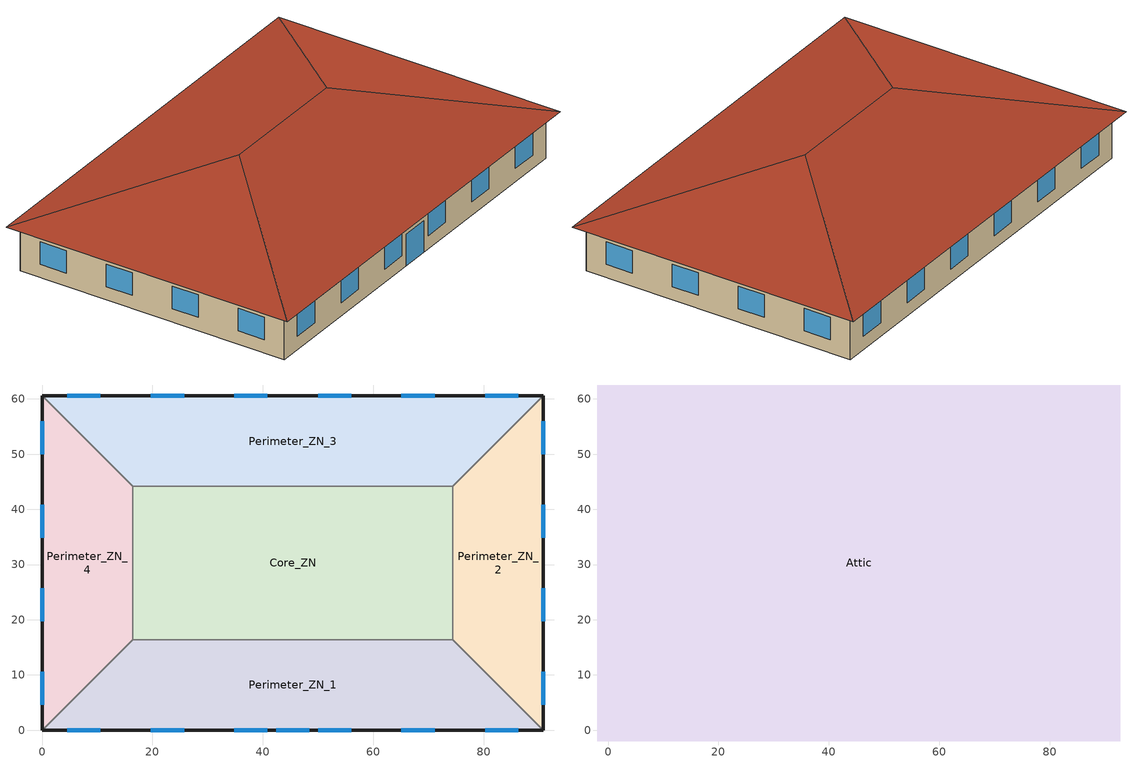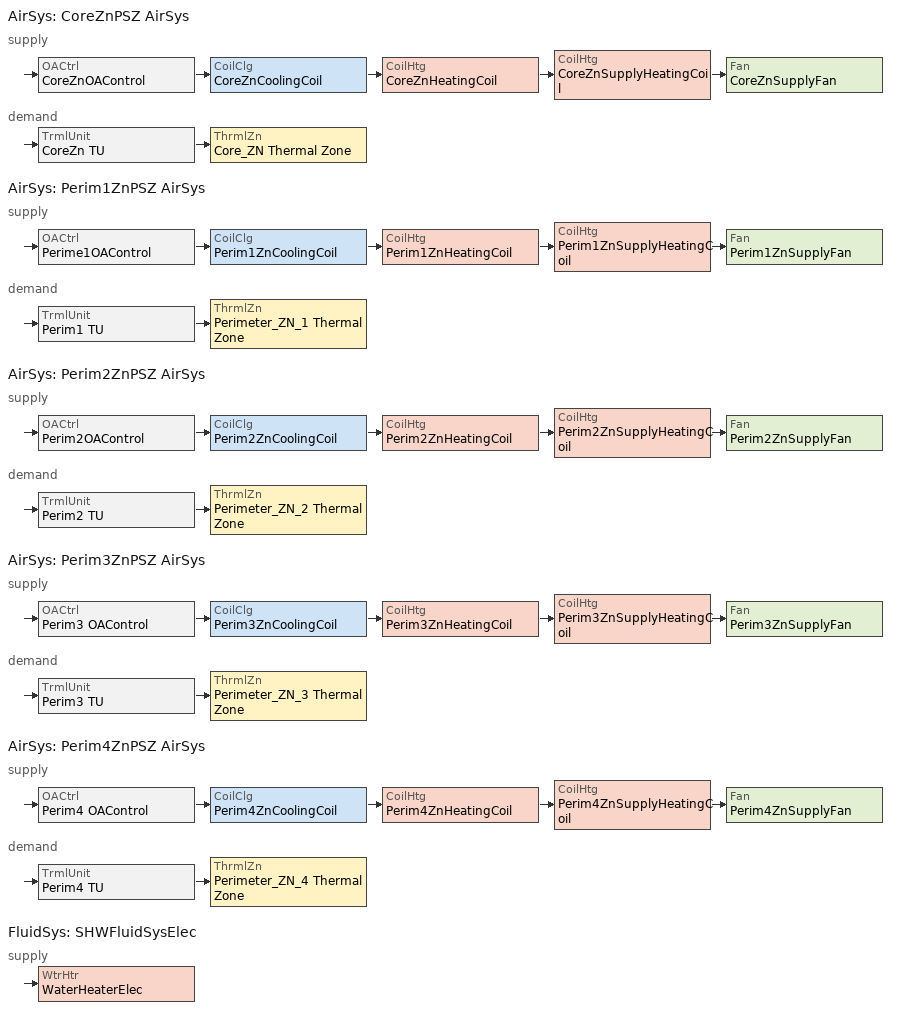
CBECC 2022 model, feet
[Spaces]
Perimeter_ZN_1
 floor ground (Base_CZ12-SlabOnOrBelowGradeF073): 74.44,16.4 90.85,0 0,0 16.4,16.4 z0
 wall outside (Base_CZ12-NonresMetalFrameWallU055): 0,0 90.85,0 z0:10.01
 wall to Perimeter_ZN_2 (NACM_Interior Wall): 90.85,0 74.44,16.4 z0:10.01
 wall to Core_ZN (NACM_Interior Wall): 74.44,16.4 16.4,16.4 z0:10.01
 wall to Perimeter_ZN_4 (NACM_Interior Wall): 16.4,16.4 0,0 z0:10.01
 window (Base_AllCZ_FixedWindowU34): 4.56,0 10.56,0 / 65.12,0 71.13,0 / 50,0 56,0 / 80.28,0 86.29,0 / 19.72,0 25.72,0 / 34.84,0 40.85,0 z2.95:7.95
 window (Glazed Door): 42.42,0 48.43,0 z0:7
Perimeter_ZN_2
 floor ground (Base_CZ12-SlabOnOrBelowGradeF073): 90.85,60.56 90.85,0 74.44,16.4 74.44,44.16 z0
 wall outside (Base_CZ12-NonresMetalFrameWallU055): 90.85,0 90.85,60.56 z0:10.01
 wall to Perimeter_ZN_3 (NACM_Interior Wall): 90.85,60.56 74.44,44.16 z0:10.01
 wall to Core_ZN (NACM_Interior Wall): 74.44,44.16 74.44,16.4 z0:10.01
 window (Base_AllCZ_FixedWindowU34): 90.85,34.84 90.85,40.85 / 90.85,50 90.85,56 / 90.85,19.72 90.85,25.72 / 90.85,4.56 90.85,10.56 z2.95:7.95
Core_ZN
 floor ground (Base_CZ12-SlabOnOrBelowGradeF073): 74.44,44.16 74.44,16.4 16.4,16.4 16.4,44.16 z0
 wall to Perimeter_ZN_3 (NACM_Interior Wall): 74.44,44.16 16.4,44.16 z0:10.01
 wall to Perimeter_ZN_4 (NACM_Interior Wall): 16.4,44.16 16.4,16.4 z0:10.01
Perimeter_ZN_3
 floor ground (Base_CZ12-SlabOnOrBelowGradeF073): 90.85,60.56 74.44,44.16 16.4,44.16 0,60.56 z0
 wall outside (Base_CZ12-NonresMetalFrameWallU055): 90.85,60.56 0,60.56 z0:10.01
 wall to Perimeter_ZN_4 (NACM_Interior Wall): 0,60.56 16.4,44.16 z0:10.01
 window (Base_AllCZ_FixedWindowU34): 25.72,60.56 19.72,60.56 / 71.13,60.56 65.12,60.56 / 86.29,60.56 80.28,60.56 / 10.56,60.56 4.56,60.56 / 56,60.56 50,60.56 / 40.85,60.56 34.84,60.56 z2.95:7.95
Perimeter_ZN_4
 floor ground (Base_CZ12-SlabOnOrBelowGradeF073): 0,60.56 16.4,44.16 16.4,16.4 0,0 z0
 wall outside (Base_CZ12-NonresMetalFrameWallU055): 0,60.56 0,0 z0:10.01
 window (Base_AllCZ_FixedWindowU34): 0,56 0,50 / 0,40.85 0,34.84 / 0,10.56 0,4.56 / 0,25.72 0,19.72 z2.95:7.95
Attic
 floor outside (Base_CZ12-NonresOtherFloorU071): 92.81,62.53 90.85,60.56 0,60.56 -1.97,62.53 z10.01; 92.81,62.53 92.81,-1.97 90.85,0 90.85,60.56 z10.01; -1.97,62.53 0,60.56 0,0 -1.97,-1.97 z10.01; 90.85,0 92.81,-1.97 -1.97,-1.97 0,0 z10.01
 floor to Core_ZN (NACM_Drop Ceiling): 74.44,44.16 74.44,16.4 16.4,16.4 16.4,44.16 z10.01
 floor to Perimeter_ZN_2 (NACM_Drop Ceiling): 90.85,60.56 90.85,0 74.44,16.4 74.44,44.16 z10.01
 floor to Perimeter_ZN_4 (NACM_Drop Ceiling): 0,60.56 16.4,44.16 16.4,16.4 0,0 z10.01
 floor to Perimeter_ZN_1 (NACM_Drop Ceiling): 74.44,16.4 90.85,0 0,0 16.4,16.4 z10.01
 floor to Perimeter_ZN_3 (NACM_Drop Ceiling): 90.85,60.56 74.44,44.16 16.4,44.16 0,60.56 z10.01
 roof outside (Base_CZ12-SteepNonresWoodFramingAndOtherRoofU034): 60.56,30.28,20.77 92.81,62.53,10.01 -1.97,62.53,10.01 30.28,30.28,20.77; 30.28,30.28,20.77 -1.97,62.53,10.01 -1.97,-1.97,10.01; 60.56,30.28,20.77 92.81,-1.97,10.01 92.81,62.53,10.01; 30.28,30.28,20.77 -1.97,-1.97,10.01 92.81,-1.97,10.01 60.56,30.28,20.77
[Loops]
AirSys 'CoreZnPSZ AirSys'
 supply: OACtrl 'CoreZnOAControl' > CoilClg 'CoreZnCoolingCoil' > CoilHtg 'CoreZnHeatingCoil' > CoilHtg 'CoreZnSupplyHeatingCoil' > Fan 'CoreZnSupplyFan'
 demand: TrmlUnit 'CoreZn TU' > ThrmlZn 'Core_ZN Thermal Zone'
AirSys 'Perim1ZnPSZ AirSys'
 supply: OACtrl 'Perime1OAControl' > CoilClg 'Perim1ZnCoolingCoil' > CoilHtg 'Perim1ZnHeatingCoil' > CoilHtg 'Perim1ZnSupplyHeatingCoil' > Fan 'Perim1ZnSupplyFan'
 demand: TrmlUnit 'Perim1 TU' > ThrmlZn 'Perimeter_ZN_1 Thermal Zone'
AirSys 'Perim2ZnPSZ AirSys'
 supply: OACtrl 'Perim2OAControl' > CoilClg 'Perim2ZnCoolingCoil' > CoilHtg 'Perim2ZnHeatingCoil' > CoilHtg 'Perim2ZnSupplyHeatingCoil' > Fan 'Perim2ZnSupplyFan'
 demand: TrmlUnit 'Perim2 TU' > ThrmlZn 'Perimeter_ZN_2 Thermal Zone'
AirSys 'Perim3ZnPSZ AirSys'
 supply: OACtrl 'Perim3 OAControl' > CoilClg 'Perim3ZnCoolingCoil' > CoilHtg 'Perim3ZnHeatingCoil' > CoilHtg 'Perim3ZnSupplyHeatingCoil' > Fan 'Perim3ZnSupplyFan'
 demand: TrmlUnit 'Perim3 TU' > ThrmlZn 'Perimeter_ZN_3 Thermal Zone'
AirSys 'Perim4ZnPSZ AirSys'
 supply: OACtrl 'Perim4 OAControl' > CoilClg 'Perim4ZnCoolingCoil' > CoilHtg 'Perim4ZnHeatingCoil' > CoilHtg 'Perim4ZnSupplyHeatingCoil' > Fan 'Perim4ZnSupplyFan'
 demand: TrmlUnit 'Perim4 TU' > ThrmlZn 'Perimeter_ZN_4 Thermal Zone'
FluidSys 'SHWFluidSysElec'
 supply: WtrHtr 'WaterHeaterElec'
[Proj]
OffSml-PRMProto-CECStd22: CliZn=ClimateZone1; ZipCode=95519; WeatherStation=CALIFORNIA REDWOOD COAST; AirBarrier=Air barrier - not verified
[Bldg]
Small Office: FuncClassMthd=AreaCategoryMethod; TotStoryCnt=1; AboveGrdStoryCnt=1
[ConsAssm]
Base_CZ12-SlabOnOrBelowGradeF073: CompatibleSurfType=UndergroundFloor; SlabType=UnheatedSlabOnGrade; MatRef[1]=Concrete - 140 lb/ft3 - 6 in.
Base_CZ12-NonresMetalFrameWallU055: CompatibleSurfType=ExteriorWall; MatRef[1]=Stucco - 7/8 in.; MatRef[2]=Compliance Insulation R14.60; MatRef[3]=Compliance Insulation R1.41; MatRef[4]=Compliance Insulation R0.02; MatRef[5]=Compliance Insulation R0.02; MatRef[6]=Air - Metal Wall Framing - 16 or 24 in. OC; MatRef[7]=Gypsum Board - 1/2 in.
NACM_Interior Wall: CompatibleSurfType=InteriorWall; MatRef[1]=Gypsum Board - 5/8 in.; MatRef[2]=Air - Metal Wall Framing - 16 or 24 in. OC; MatRef[3]=Gypsum Board - 5/8 in.
Base_CZ12-SteepNonresWoodFramingAndOtherRoofU034: CompatibleSurfType=Roof; MatRef[1]=Metal Standing Seam - 1/16 in.; MatRef[2]=Compliance Insulation R28.63; CRRCInitialRefl=0.25; CRRCAgedRefl=0.25; CRRCInitialEmit=0.8; CRRCAgedEmit=0.8; CRRCProdID=XXXX-XXXX
Base_CZ12-NonresOtherFloorU071: CompatibleSurfType=ExteriorFloor; MatRef[1]=Compliance Insulation R9.83; MatRef[2]=Plywood - 5/8 in.; MatRef[3]=Carpet - 3/4 in.
NACM_Drop Ceiling: CompatibleSurfType=InteriorFloor; MatRef[1]=Acoustic Tile - 3/4 in.
[Mat]
Name | CodeCat | CodeItem
Concrete - 140 lb/ft3 - 6 in. | Concrete | Concrete - 140 lb/ft3 - 6 in.
Stucco - 7/8 in. | Plastering Materials | Stucco - 7/8 in.
Air - Metal Wall Framing - 16 or 24 in. OC | Air | Air - Metal Wall Framing - 16 or 24 in. OC
Gypsum Board - 1/2 in. | Bldg Board and Siding | Gypsum Board - 1/2 in.
Gypsum Board - 5/8 in. | Bldg Board and Siding | Gypsum Board - 5/8 in.
Metal Standing Seam - 1/16 in. | Roofing | Metal Standing Seam - 1/16 in.
Compliance Insulation R28.63 | Insulation Board | Compliance Insulation R28.63
Compliance Insulation R9.83 | Insulation Board | Compliance Insulation R9.83
Plywood - 5/8 in. | Bldg Board and Siding | Plywood - 5/8 in.
Carpet - 3/4 in. | Finish Materials | Carpet - 3/4 in.
Acoustic Tile - 3/4 in. | Finish Materials | Acoustic Tile - 3/4 in.
Compliance Insulation R14.60 | Insulation Board | Compliance Insulation R14.60
Compliance Insulation R1.41 | Insulation Board | Compliance Insulation R1.41
Compliance Insulation R0.02 | Insulation Board | Compliance Insulation R0.02
[FenCons] FenType=VerticalFenestration; AssmContext=Manufactured; CertificationMthd=NFRCRated
Name | FenProdType | SHGC | UFactor | VT
Base_AllCZ_FixedWindowU34 | FixedWindow | 0.22 | 0.34 | 0.42
Glazed Door | GlazedDoor | 0.23 | 0.45 | 0.17
[Story]
Building Story 1
[Spc] Story=Building Story 1
Name | ThrmlZnRef | Vol | SpcFunc | SHWFluidSegRef | CondgType | SecSide100PctControlled
Perimeter_ZN_1 | Perimeter_ZN_1 Thermal Zone | 12219.7 | Office Area (>250 square feet) | SHWSupplyElec
Perimeter_ZN_2 | Perimeter_ZN_2 Thermal Zone | 7248.87 | Office Area (>250 square feet) | SHWSupplyElec
Perimeter_ZN_3 | Perimeter_ZN_3 Thermal Zone | 12219.7 | Office Area (>250 square feet) | SHWSupplyElec
Perimeter_ZN_4 | Perimeter_ZN_4 Thermal Zone | 7248.87 | Office Area (>250 square feet) | SHWSupplyElec
Core_ZN | Core_ZN Thermal Zone | 16119.6 | Office Area (>250 square feet) | SHWSupplyElec
Attic | Attic Thermal Zone | 28195.7 | Unoccupied-Exclude from Gross Floor Area |  | IndirectlyConditioned | 0
[ThrmlZn]
Name | Type | PriAirCondgSysRef[1] | OperableWinHaveInterlock
Attic Thermal Zone | Unconditioned
Core_ZN Thermal Zone | Conditioned | CoreZnPSZ AirSys
Perimeter_ZN_1 Thermal Zone | Conditioned | Perim1ZnPSZ AirSys | 1
Perimeter_ZN_2 Thermal Zone | Conditioned | Perim2ZnPSZ AirSys
Perimeter_ZN_3 Thermal Zone | Conditioned | Perim3ZnPSZ AirSys
Perimeter_ZN_4 Thermal Zone | Conditioned | Perim4ZnPSZ AirSys
[AirSys] Type=SZHP
Name | CtrlZnRef
CoreZnPSZ AirSys | Core_ZN Thermal Zone
Perim1ZnPSZ AirSys | Perimeter_ZN_1 Thermal Zone
Perim2ZnPSZ AirSys | Perimeter_ZN_2 Thermal Zone
Perim3ZnPSZ AirSys | Perimeter_ZN_3 Thermal Zone
Perim4ZnPSZ AirSys | Perimeter_ZN_4 Thermal Zone
[AirSeg]
Name | Sys | Type
CoreZnSysSupply AirSeg | CoreZnPSZ AirSys | Supply
CoreZnSysReturnAirSeg | CoreZnPSZ AirSys | Return
Perim1ZnSysSupply AirSeg | Perim1ZnPSZ AirSys | Supply
Perim1ZnSysReturn AirSeg | Perim1ZnPSZ AirSys | Return
Perim2ZnSysSupply AirSeg | Perim2ZnPSZ AirSys | Supply
Perim2ZnSysReturnAirSeg | Perim2ZnPSZ AirSys | Return
Perim3ZnSysSupply AirSeg | Perim3ZnPSZ AirSys | Supply
Perim3ZnSysReturn AirSeg | Perim3ZnPSZ AirSys | Return
Perim4ZnSysSupplyAirSeg | Perim4ZnPSZ AirSys | Supply
Perim4ZnSysReturnAirSeg | Perim4ZnPSZ AirSys | Return
[CoilClg] Type=DirectExpansion
Name | Sys | CndsrType
CoreZnCoolingCoil | CoreZnPSZ AirSys
Perim1ZnCoolingCoil | Perim1ZnPSZ AirSys | Air
Perim2ZnCoolingCoil | Perim2ZnPSZ AirSys
Perim3ZnCoolingCoil | Perim3ZnPSZ AirSys
Perim4ZnCoolingCoil | Perim4ZnPSZ AirSys
[CoilHtg]
Name | Sys | Type | HtPumpSuppCoilHtgRef
CoreZnHeatingCoil | CoreZnPSZ AirSys | HeatPump | CoreZnSupplyHeatingCoil
CoreZnSupplyHeatingCoil | CoreZnPSZ AirSys | Resistance
Perim1ZnHeatingCoil | Perim1ZnPSZ AirSys | HeatPump | Perim1ZnSupplyHeatingCoil
Perim1ZnSupplyHeatingCoil | Perim1ZnPSZ AirSys | Resistance
Perim2ZnHeatingCoil | Perim2ZnPSZ AirSys | HeatPump | Perim2ZnSupplyHeatingCoil
Perim2ZnSupplyHeatingCoil | Perim2ZnPSZ AirSys | Resistance
Perim3ZnHeatingCoil | Perim3ZnPSZ AirSys | HeatPump | Perim3ZnSupplyHeatingCoil
Perim3ZnSupplyHeatingCoil | Perim3ZnPSZ AirSys | Resistance
Perim4ZnHeatingCoil | Perim4ZnPSZ AirSys | HeatPump | Perim4ZnSupplyHeatingCoil
Perim4ZnSupplyHeatingCoil | Perim4ZnPSZ AirSys | Resistance
[Fan]
Name | Sys
CoreZnSupplyFan | CoreZnPSZ AirSys
Perim1ZnSupplyFan | Perim1ZnPSZ AirSys
Perim2ZnSupplyFan | Perim2ZnPSZ AirSys
Perim3ZnSupplyFan | Perim3ZnPSZ AirSys
Perim4ZnSupplyFan | Perim4ZnPSZ AirSys
[TrmlUnit] Type=Uncontrolled
Name | Sys | ZnServedRef | PriAirSegRef
CoreZn TU | CoreZnPSZ AirSys | Core_ZN Thermal Zone | CoreZnSysSupply AirSeg
Perim1 TU | Perim1ZnPSZ AirSys | Perimeter_ZN_1 Thermal Zone | Perim1ZnSysSupply AirSeg
Perim2 TU | Perim2ZnPSZ AirSys | Perimeter_ZN_2 Thermal Zone | Perim2ZnSysSupply AirSeg
Perim3 TU | Perim3ZnPSZ AirSys | Perimeter_ZN_3 Thermal Zone | Perim3ZnSysSupply AirSeg
Perim4 TU | Perim4ZnPSZ AirSys | Perimeter_ZN_4 Thermal Zone | Perim4ZnSysSupplyAirSeg
[OACtrl]
Name | Sys | AirSegSupRef | AirSegRetRef
CoreZnOAControl | CoreZnPSZ AirSys | CoreZnSysSupply AirSeg | CoreZnSysReturnAirSeg
Perime1OAControl | Perim1ZnPSZ AirSys | Perim1ZnSysSupply AirSeg | Perim1ZnSysReturn AirSeg
Perim2OAControl | Perim2ZnPSZ AirSys | Perim2ZnSysSupply AirSeg | Perim2ZnSysReturnAirSeg
Perim3 OAControl | Perim3ZnPSZ AirSys | Perim3ZnSysSupply AirSeg | Perim3ZnSysReturn AirSeg
Perim4 OAControl | Perim4ZnPSZ AirSys | Perim4ZnSysSupplyAirSeg | Perim4ZnSysReturnAirSeg
[FluidSys]
SHWFluidSysElec: Type=ServiceHotWater
[FluidSeg] Sys=SHWFluidSysElec
Name | Type | Src
SHWSupplyElec | PrimarySupply
SHWMakeupElec | MakeupFluid | MunicipalWater
[WtrHtr]
WaterHeaterElec: Sys=SHWFluidSysElec; FluidSegOutRef=SHWSupplyElec; FluidSegMakeupRef=SHWMakeupElec; StorCap=29.991; UEF=0.9217; RE=0.99; FirstHrRating=60; FuelSrc=Electricity; InpPwr=8.74173
[PVArray]
T24 PVArray: DCSysSize=17.2214
[Batt]
T24 Batt: MaxCap=30.4547; Ctrl=Time of Use; MaxChrgPwr=7.233; MaxDschrgPwr=7.233
